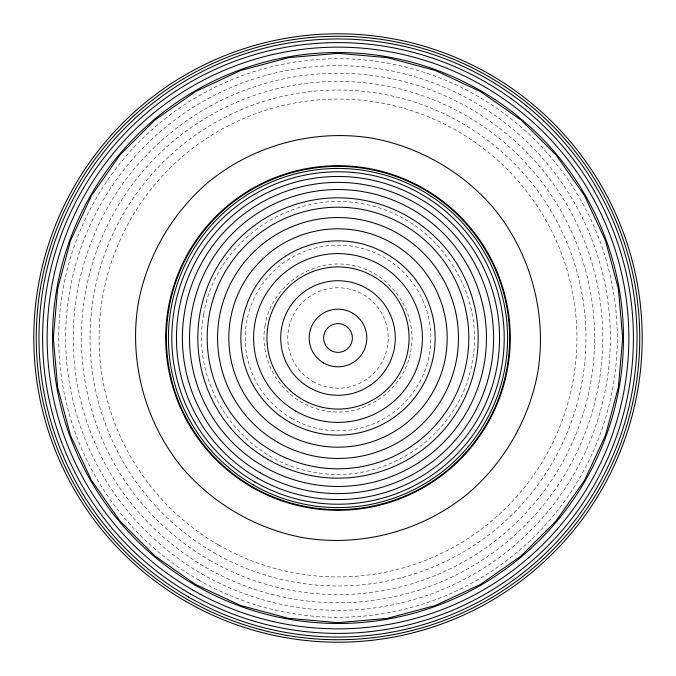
<?xml version="1.0" encoding="UTF-8"?>
<svg xmlns="http://www.w3.org/2000/svg" width="676" height="676" viewBox="0 0 676 676"><rect width="100%" height="100%" fill="white"/><g stroke="black" fill="none" stroke-linecap="round" stroke-linejoin="round"><path stroke-width="0.51" stroke-dasharray="3.38 2.54" d="M203.662 314.315C189.964 386.309 241.974 460.584 314.315 472.338C386.309 486.036 460.584 434.026 472.338 361.685C486.036 289.691 434.026 215.416 361.685 203.662C289.691 189.964 215.416 241.974 203.662 314.315M265.169 325.156C257.632 363.975 286.1 404.637 325.156 410.831C363.975 418.368 404.637 389.9 410.831 350.844C418.368 312.025 389.9 271.363 350.844 265.169C312.025 257.632 271.363 286.1 265.169 325.156M291.593 418.385A92.823 92.823 0 0 0 430.823 338A92.823 92.823 0 0 0 291.593 257.615A92.823 92.823 0 0 0 291.593 418.385M312.887 381.492A50.218 50.218 0 0 0 388.218 338A50.218 50.218 0 0 0 312.887 294.508A50.218 50.218 0 0 0 312.887 381.492M209.687 560.243A256.618 256.618 0 0 0 594.618 338A256.618 256.618 0 0 0 209.687 115.757A256.618 256.618 0 0 0 209.687 560.243M214.013 552.757A247.974 247.974 0 0 0 585.974 338A247.974 247.974 0 0 0 214.013 123.243A247.974 247.974 0 0 0 214.013 552.757M218.534 544.924A238.932 238.932 0 0 0 576.932 338A238.932 238.932 0 0 0 218.534 131.076A238.932 238.932 0 0 0 218.534 544.924M205.614 567.299A264.772 264.772 0 0 0 602.772 338A264.772 264.772 0 0 0 205.614 108.701A264.772 264.772 0 0 0 205.614 567.299M201.82 573.865A272.352 272.352 0 0 0 610.352 338A272.352 272.352 0 0 0 201.82 102.135A272.352 272.352 0 0 0 201.82 573.865M198.364 579.856A279.272 279.272 0 0 0 617.273 338A279.272 279.272 0 0 0 198.364 96.144A279.272 279.272 0 0 0 198.364 579.856"/><path stroke-width="1.01" d="M57.654 288.567L53.328 338L57.654 387.433L70.498 435.361L91.471 480.332L119.931 520.985L155.015 556.069L195.668 584.529L240.639 605.502L288.567 618.346L338 622.672L387.433 618.346L435.361 605.502L480.332 584.529L520.985 556.069L556.069 520.985L584.529 480.332L605.502 435.361L618.346 387.433L622.672 338L618.346 288.567L605.502 240.639L584.529 195.668L556.069 155.015L520.985 119.931L480.332 91.471L435.361 70.498L387.433 57.654L338 53.328L288.567 57.654L240.639 70.498L195.668 91.471L155.015 119.931L119.931 155.015L91.471 195.668L70.498 240.639L57.654 288.567M138.369 302.797C128.524 361.178 144.994 422.669 182.714 468.299C213.599 504.169 256.297 528.818 302.797 537.631C361.178 547.476 422.669 531.006 468.299 493.286C504.169 462.401 528.818 419.703 537.631 373.203C547.476 314.822 531.006 253.331 493.286 207.701C462.401 171.831 419.703 147.182 373.203 138.369C314.822 128.524 253.331 144.994 207.701 182.714C171.831 213.599 147.182 256.297 138.369 302.797M277.777 442.315A120.455 120.455 0 0 0 458.455 338A120.455 120.455 0 0 0 277.777 233.685A120.455 120.455 0 0 0 277.777 442.315M283.405 432.564A109.199 109.199 0 0 0 447.199 338A109.199 109.199 0 0 0 283.405 243.436A109.199 109.199 0 0 0 283.405 432.564M289.429 422.128A97.141 97.141 0 0 0 435.141 338A97.141 97.141 0 0 0 289.429 253.872A97.141 97.141 0 0 0 289.429 422.128M295.801 411.092A84.399 84.399 0 0 0 422.399 338A84.399 84.399 0 0 0 295.801 264.907A84.399 84.399 0 0 0 295.801 411.092M302.468 399.55A71.073 71.073 0 0 0 409.073 338A71.073 71.073 0 0 0 302.468 276.45A71.073 71.073 0 0 0 302.468 399.55M251.852 487.21A172.287 172.287 0 0 0 510.287 338A172.287 172.287 0 0 0 251.852 188.79A172.287 172.287 0 0 0 251.852 487.21M309.363 387.61A57.283 57.283 0 0 0 395.283 338A57.283 57.283 0 0 0 309.363 288.39A57.283 57.283 0 0 0 309.363 387.61M323.593 362.953A28.814 28.814 0 0 0 366.815 338A28.814 28.814 0 0 0 323.593 313.047A28.814 28.814 0 0 0 323.593 362.953M330.809 350.455A14.39 14.39 0 0 0 352.39 338A14.39 14.39 0 0 0 330.809 325.545A14.39 14.39 0 0 0 330.809 350.455M195.271 585.222A285.466 285.466 0 0 0 623.466 338A285.466 285.466 0 0 0 195.271 90.778A285.466 285.466 0 0 0 195.271 585.222M192.567 589.894A290.857 290.857 0 0 0 628.857 338A290.857 290.857 0 0 0 192.567 86.106A290.857 290.857 0 0 0 192.567 589.894M190.302 593.824A295.404 295.404 0 0 0 633.404 338A295.404 295.404 0 0 0 190.302 82.176A295.404 295.404 0 0 0 190.302 593.824M188.477 596.976A299.037 299.037 0 0 0 637.037 338A299.037 299.037 0 0 0 188.477 79.024A299.037 299.037 0 0 0 188.477 596.976M187.134 599.308A301.733 301.733 0 0 0 639.733 338A301.733 301.733 0 0 0 187.134 76.692A301.733 301.733 0 0 0 187.134 599.308M185.9 601.446A304.2 304.2 0 0 0 642.2 338A304.2 304.2 0 0 0 185.9 74.554A304.2 304.2 0 0 0 185.9 601.446M257.226 477.898A161.539 161.539 0 0 0 499.539 338A161.539 161.539 0 0 0 257.226 198.102A161.539 161.539 0 0 0 257.226 477.898M254.894 481.946A166.211 166.211 0 0 0 504.212 338A166.211 166.211 0 0 0 254.894 194.054A166.211 166.211 0 0 0 254.894 481.946M272.597 451.281A130.806 130.806 0 0 0 468.806 338A130.806 130.806 0 0 0 272.597 224.719A130.806 130.806 0 0 0 272.597 451.281M267.916 459.393A140.177 140.177 0 0 0 478.177 338A140.177 140.177 0 0 0 267.916 216.607A140.177 140.177 0 0 0 267.916 459.393M263.767 466.575A148.466 148.466 0 0 0 486.466 338A148.466 148.466 0 0 0 263.767 209.425A148.466 148.466 0 0 0 263.767 466.575M260.192 472.761A155.607 155.607 0 0 0 493.607 338A155.607 155.607 0 0 0 260.192 203.239A155.607 155.607 0 0 0 260.192 472.761M252.199 486.619A171.611 171.611 0 0 0 509.611 338A171.611 171.611 0 0 0 252.199 189.381A171.611 171.611 0 0 0 252.199 486.619M253.213 484.861A169.583 169.583 0 0 0 507.583 338A169.583 169.583 0 0 0 253.213 191.139A169.583 169.583 0 0 0 253.213 484.861"/></g></svg>
